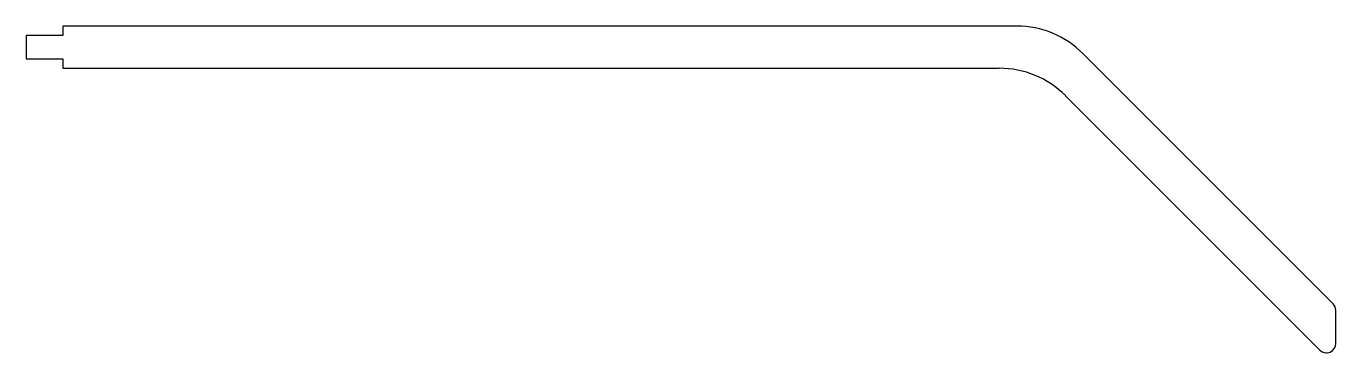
# Model space of a CAD drawing. Header units: millimetres. Extents: x 0 to 175, y 0 to 235.
# Drawn here: x 35.1 to 175.1, y 200.3 to 235.2 of the extents above; entities outside this region: 2.
import ezdxf

# ---------------------------------------------------------------- set-up
doc = ezdxf.new("R2010")
doc.units = ezdxf.units.MM
doc.styles.add('SLDTEXTSTYLE0', font='TXT', dxfattribs={"width": 0.7})

msp = doc.modelspace()

# ---------------------------------------------------------------- linework, layer by layer
at = {"color": 7, "linetype": 'Continuous', "lineweight": 25}
for p, q in [((39.05, 235.24), (39.05, 234.24)), ((141.01, 235.24), (39.05, 235.24)), ((39.05, 234.24), (35.15, 234.24)), ((35.15, 234.24), (35.15, 231.74)), ((35.15, 231.74), (39.05, 231.74)), ((39.05, 231.74), (39.05, 230.74)), ((174.81, 205.57), (148.08, 232.31)), ((39.05, 230.74), (139.14, 230.74)), ((146.21, 227.81), (173.4, 200.62)), ((175.1, 201.33), (175.1, 204.87))]:
    msp.add_line(p, q, dxfattribs=at)
for centre, radius, start, end in [((141.01, 225.24), 10, 45, 90), ((139.14, 220.74), 10, 45, 90), ((174.1, 204.87), 1, 0, 45), ((174.1, 201.33), 1, 225, 0)]:
    msp.add_arc(centre, radius, start, end, dxfattribs=at)

# ---------------------------------------------------------------- texts
at = {"color": 7, "linetype": 'Continuous', "char_height": 3.633, "attachment_point": 1, "style": 'SLDTEXTSTYLE0'}
for s, insert in [('SOLIDWORKS Educational Product.', (0, 10.13)), ('For Instructional Use Only.', (0, 4.68))]:
    msp.add_mtext(s, dxfattribs=dict(at, insert=insert))

doc.saveas('drawing.dxf')
